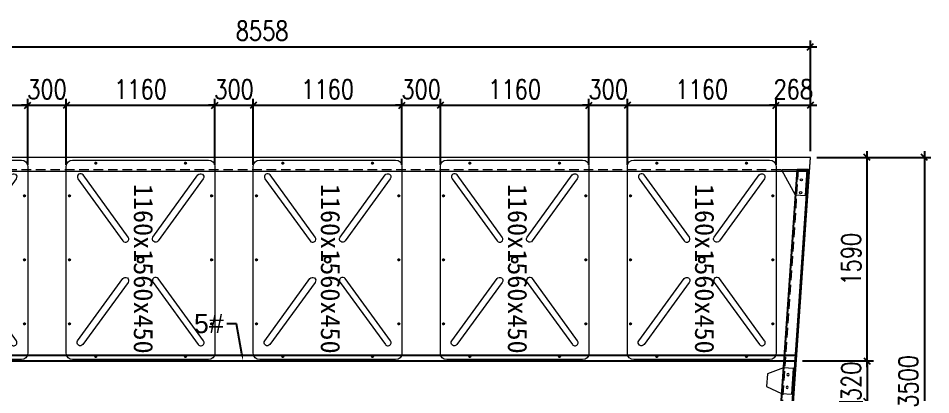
# Model space of a CAD drawing. Header units: millimetres. Extents: x 11827 to 862553, y 15071 to 134256.
# Drawn here: x 754406 to 761527, y 89752 to 92695 of the extents above; entities that cross this region are included whole.
import ezdxf
from ezdxf import colors
from ezdxf.entities.mleader import LeaderData, LeaderLine
from ezdxf.math import Vec2, Vec3

# ---------------------------------------------------------------- set-up
doc = ezdxf.new("R2010")
doc.units = ezdxf.units.MM
doc.linetypes.add('CENTER', pattern=[2, 1.25, -0.25, 0.25, -0.25])
doc.linetypes.add('HIDDEN', pattern=[0.375, 0.25, -0.125])
for name, color, linetype, lineweight in [('加强板', 140, 'Continuous', 18), ('文本', 3, 'Continuous', 13), ('浮箱', 160, 'Continuous', 20), ('结构', 52, 'Continuous', 18), ('虚线', 8, 'Continuous', 0), ('铝主梁', 3, 'Continuous', 9)]:
    doc.layers.add(name, color=color, linetype=linetype, lineweight=lineweight)
for name, color, linetype in [('卡槽', 242, 'Continuous'), ('标注', 9, 'Continuous'), ('连接端梁', 130, 'Continuous')]:
    doc.layers.add(name, color=color, linetype=linetype)
doc.styles.add('Arial', font='')
doc.styles.add('HZTXT', font='txtw.shx', dxfattribs={"width": 0.8, "bigfont": 'hztxtw.shx'})
doc.styles.get("Standard").update_dxf_attribs({"font": 'arial.ttf'})
doc.styles.get('Arial').set_extended_font_data('STXihei')
doc.dimstyles.new('DIM-50', dxfattribs={"dimscale": 50, "dimtxt": 3, "dimasz": 1, "dimexe": 1, "dimexo": 1, "dimgap": 1, "dimtad": 1, "dimdec": 1, "dimdsep": 46, "dimtxsty": 'HZTXT', "dimblk": 'OBLIQUE', "dimblk1": 'ARCHTICK', "dimblk2": 'OBLIQUE', "dimcen": 0, "dimdle": 1, "dimclrd": 9, "dimclre": 9, "dimclrt": 2, "dimadec": 1, "dimazin": 0, "dimtfac": 1, "dimtdec": 1, "dimtix": 1, "dimtmove": 2, "dimatfit": 3, "dimldrblk": 'OBLIQUE', "dimfxl": 15, "dimtolj": 1, "dimtzin": 0, "dimarcsym": 1})

# ---------------------------------------------------------------- blocks, each defined once
blk = doc.blocks.new('_Oblique')
at = {"color": 0, "linetype": 'ByBlock', "lineweight": -2}
blk.add_line((-0.5, -0.5), (0.5, 0.5), dxfattribs=at)
blk = doc.blocks.new('*D264')
at = {"layer": 'Defpoints', "color": 0, "transparency": 16777216}
for p in [(760588.1, 92471.6), (752030, 91607), (760588.1, 91607)]:
    blk.add_point(p, dxfattribs=at)
at = {"layer": '标注', "color": 9, "lineweight": -2, "transparency": 16777216}
for p, q in [((752030, 91657), (752030, 92521.6)), ((760588.1, 91657), (760588.1, 92521.6)), ((751980, 92471.6), (760638.1, 92471.6))]:
    blk.add_line(p, q, dxfattribs=at)
at = {"layer": '标注', "color": 9, "lineweight": -2, "transparency": 16777216, "xscale": 50, "yscale": 50, "zscale": 50, "rotation": 180}
blk.add_blockref('_Oblique', (752030, 92471.6), dxfattribs=at)
at = {"layer": '标注', "color": 9, "lineweight": -2, "transparency": 16777216, "xscale": 50, "yscale": 50, "zscale": 50}
blk.add_blockref('_Oblique', (760588.1, 92471.6), dxfattribs=at)
at = {"layer": '标注', "color": 2, "transparency": 16777216, "insert": (756309, 92596.6), "char_height": 150, "attachment_point": 5, "style": 'HZTXT'}
blk.add_mtext('\\A1;8558', dxfattribs=at)
blk = doc.blocks.new('_ArchTick')
at = {"color": 0, "linetype": 'ByBlock', "lineweight": 100, "const_width": 0.15}
blk.add_lwpolyline([(-0.5, -0.5), (0.5, 0.5)], dxfattribs=at)
blk = doc.blocks.new('*D269')
at = {"layer": 'Defpoints', "color": 0, "transparency": 16777216}
for p in [(754480, 92014.4), (753320, 91499), (754480, 91499)]:
    blk.add_point(p, dxfattribs=at)
at = {"layer": '标注', "color": 9, "lineweight": -2, "transparency": 16777216}
for p, q in [((753270, 92014.4), (754530, 92014.4)), ((753320, 91549), (753320, 92064.4)), ((754480, 91549), (754480, 92064.4))]:
    blk.add_line(p, q, dxfattribs=at)
at = {"layer": '标注', "color": 9, "lineweight": -2, "transparency": 16777216, "xscale": 50, "yscale": 50, "zscale": 50, "rotation": 180}
blk.add_blockref('_Oblique', (753320, 92014.4), dxfattribs=at)
at = {"layer": '标注', "color": 9, "lineweight": -2, "transparency": 16777216, "xscale": 50, "yscale": 50, "zscale": 50}
blk.add_blockref('_Oblique', (754480, 92014.4), dxfattribs=at)
at = {"layer": '标注', "color": 2, "transparency": 16777216, "insert": (753900, 92139.4), "char_height": 150, "attachment_point": 5, "style": 'HZTXT'}
blk.add_mtext('\\A1;1160', dxfattribs=at)
blk = doc.blocks.new('*D265')
at = {"layer": 'Defpoints', "color": 0, "transparency": 16777216}
for p in [(754780, 92014.4), (754480, 91499), (754780, 91499)]:
    blk.add_point(p, dxfattribs=at)
at = {"layer": '标注', "color": 9, "lineweight": -2, "transparency": 16777216}
for p, q in [((754480, 92014.4), (754430, 92014.4)), ((754480, 91549), (754480, 92064.4)), ((754480, 92014.4), (754780, 92014.4)), ((754780, 91549), (754780, 92064.4)), ((754780, 92014.4), (754830, 92014.4))]:
    blk.add_line(p, q, dxfattribs=at)
at = {"layer": '标注', "color": 9, "lineweight": -2, "transparency": 16777216, "xscale": 50, "yscale": 50, "zscale": 50}
blk.add_blockref('_Oblique', (754480, 92014.4), dxfattribs=at)
at = {"layer": '标注', "color": 9, "lineweight": -2, "transparency": 16777216, "xscale": 50, "yscale": 50, "zscale": 50, "rotation": 180}
blk.add_blockref('_Oblique', (754780, 92014.4), dxfattribs=at)
at = {"layer": '标注', "color": 2, "transparency": 16777216, "insert": (754630, 92139.4), "char_height": 150, "attachment_point": 5, "style": 'HZTXT'}
blk.add_mtext('\\A1;300', dxfattribs=at)
blk = doc.blocks.new('*D279')
at = {"layer": 'Defpoints', "color": 0, "transparency": 16777216}
for p in [(755940, 92014.4), (754780, 91499), (755940, 91499)]:
    blk.add_point(p, dxfattribs=at)
at = {"layer": '标注', "color": 9, "lineweight": -2, "transparency": 16777216}
for p, q in [((754730, 92014.4), (755990, 92014.4)), ((754780, 91549), (754780, 92064.4)), ((755940, 91549), (755940, 92064.4))]:
    blk.add_line(p, q, dxfattribs=at)
at = {"layer": '标注', "color": 9, "lineweight": -2, "transparency": 16777216, "xscale": 50, "yscale": 50, "zscale": 50, "rotation": 180}
blk.add_blockref('_Oblique', (754780, 92014.4), dxfattribs=at)
at = {"layer": '标注', "color": 9, "lineweight": -2, "transparency": 16777216, "xscale": 50, "yscale": 50, "zscale": 50}
blk.add_blockref('_Oblique', (755940, 92014.4), dxfattribs=at)
at = {"layer": '标注', "color": 2, "transparency": 16777216, "insert": (755360, 92139.4), "char_height": 150, "attachment_point": 5, "style": 'HZTXT'}
blk.add_mtext('\\A1;1160', dxfattribs=at)
blk = doc.blocks.new('*D280')
at = {"layer": 'Defpoints', "color": 0, "transparency": 16777216}
for p in [(758860, 92014.4), (757700, 91499), (758860, 91499)]:
    blk.add_point(p, dxfattribs=at)
at = {"layer": '标注', "color": 9, "lineweight": -2, "transparency": 16777216}
for p, q in [((757650, 92014.4), (758910, 92014.4)), ((757700, 91549), (757700, 92064.4)), ((758860, 91549), (758860, 92064.4))]:
    blk.add_line(p, q, dxfattribs=at)
at = {"layer": '标注', "color": 9, "lineweight": -2, "transparency": 16777216, "xscale": 50, "yscale": 50, "zscale": 50, "rotation": 180}
blk.add_blockref('_Oblique', (757700, 92014.4), dxfattribs=at)
at = {"layer": '标注', "color": 9, "lineweight": -2, "transparency": 16777216, "xscale": 50, "yscale": 50, "zscale": 50}
blk.add_blockref('_Oblique', (758860, 92014.4), dxfattribs=at)
at = {"layer": '标注', "color": 2, "transparency": 16777216, "insert": (758280, 92139.4), "char_height": 150, "attachment_point": 5, "style": 'HZTXT'}
blk.add_mtext('\\A1;1160', dxfattribs=at)
blk = doc.blocks.new('*D281')
at = {"layer": 'Defpoints', "color": 0, "transparency": 16777216}
for p in [(759160, 92014.4), (758860, 91499), (759160, 91499)]:
    blk.add_point(p, dxfattribs=at)
at = {"layer": '标注', "color": 9, "lineweight": -2, "transparency": 16777216}
for p, q in [((758860, 92014.4), (758810, 92014.4)), ((758860, 91549), (758860, 92064.4)), ((758860, 92014.4), (759160, 92014.4)), ((759160, 91549), (759160, 92064.4)), ((759160, 92014.4), (759210, 92014.4))]:
    blk.add_line(p, q, dxfattribs=at)
at = {"layer": '标注', "color": 9, "lineweight": -2, "transparency": 16777216, "xscale": 50, "yscale": 50, "zscale": 50}
blk.add_blockref('_Oblique', (758860, 92014.4), dxfattribs=at)
at = {"layer": '标注', "color": 9, "lineweight": -2, "transparency": 16777216, "xscale": 50, "yscale": 50, "zscale": 50, "rotation": 180}
blk.add_blockref('_Oblique', (759160, 92014.4), dxfattribs=at)
at = {"layer": '标注', "color": 2, "transparency": 16777216, "insert": (759010, 92139.4), "char_height": 150, "attachment_point": 5, "style": 'HZTXT'}
blk.add_mtext('\\A1;300', dxfattribs=at)
blk = doc.blocks.new('*D282')
at = {"layer": 'Defpoints', "color": 0, "transparency": 16777216}
for p in [(760320, 92014.4), (759160, 91499), (760320, 91499)]:
    blk.add_point(p, dxfattribs=at)
at = {"layer": '标注', "color": 9, "lineweight": -2, "transparency": 16777216}
for p, q in [((759110, 92014.4), (760370, 92014.4)), ((759160, 91549), (759160, 92064.4)), ((760320, 91549), (760320, 92064.4))]:
    blk.add_line(p, q, dxfattribs=at)
at = {"layer": '标注', "color": 9, "lineweight": -2, "transparency": 16777216, "xscale": 50, "yscale": 50, "zscale": 50, "rotation": 180}
blk.add_blockref('_Oblique', (759160, 92014.4), dxfattribs=at)
at = {"layer": '标注', "color": 9, "lineweight": -2, "transparency": 16777216, "xscale": 50, "yscale": 50, "zscale": 50}
blk.add_blockref('_Oblique', (760320, 92014.4), dxfattribs=at)
at = {"layer": '标注', "color": 2, "transparency": 16777216, "insert": (759740, 92139.4), "char_height": 150, "attachment_point": 5, "style": 'HZTXT'}
blk.add_mtext('\\A1;1160', dxfattribs=at)
blk = doc.blocks.new('*D283')
at = {"layer": 'Defpoints', "color": 0, "transparency": 16777216}
for p in [(760588.1, 92014.4), (760588.1, 91607), (760320, 91499)]:
    blk.add_point(p, dxfattribs=at)
at = {"layer": '标注', "color": 9, "lineweight": -2, "transparency": 16777216}
for p, q in [((760320, 92014.4), (760270, 92014.4)), ((760320, 91549), (760320, 92064.4)), ((760320, 92014.4), (760588.1, 92014.4)), ((760588.1, 91657), (760588.1, 92064.4)), ((760588.1, 92014.4), (760638.1, 92014.4))]:
    blk.add_line(p, q, dxfattribs=at)
at = {"layer": '标注', "color": 9, "lineweight": -2, "transparency": 16777216, "xscale": 50, "yscale": 50, "zscale": 50}
blk.add_blockref('_Oblique', (760320, 92014.4), dxfattribs=at)
at = {"layer": '标注', "color": 9, "lineweight": -2, "transparency": 16777216, "xscale": 50, "yscale": 50, "zscale": 50, "rotation": 180}
blk.add_blockref('_Oblique', (760588.1, 92014.4), dxfattribs=at)
at = {"layer": '标注', "color": 2, "transparency": 16777216, "insert": (760454, 92139.4), "char_height": 150, "attachment_point": 5, "style": 'HZTXT'}
blk.add_mtext('\\A1;268', dxfattribs=at)
blk = doc.blocks.new('*D285')
at = {"layer": 'Defpoints', "color": 0, "transparency": 16777216}
for p in [(756240, 92014.4), (755940, 91499), (756240, 91499)]:
    blk.add_point(p, dxfattribs=at)
at = {"layer": '标注', "color": 9, "lineweight": -2, "transparency": 16777216}
for p, q in [((755940, 92014.4), (755890, 92014.4)), ((755940, 91549), (755940, 92064.4)), ((755940, 92014.4), (756240, 92014.4)), ((756240, 91549), (756240, 92064.4)), ((756240, 92014.4), (756290, 92014.4))]:
    blk.add_line(p, q, dxfattribs=at)
at = {"layer": '标注', "color": 9, "lineweight": -2, "transparency": 16777216, "xscale": 50, "yscale": 50, "zscale": 50}
blk.add_blockref('_Oblique', (755940, 92014.4), dxfattribs=at)
at = {"layer": '标注', "color": 9, "lineweight": -2, "transparency": 16777216, "xscale": 50, "yscale": 50, "zscale": 50, "rotation": 180}
blk.add_blockref('_Oblique', (756240, 92014.4), dxfattribs=at)
at = {"layer": '标注', "color": 2, "transparency": 16777216, "insert": (756090, 92139.4), "char_height": 150, "attachment_point": 5, "style": 'HZTXT'}
blk.add_mtext('\\A1;300', dxfattribs=at)
blk = doc.blocks.new('*D284')
at = {"layer": 'Defpoints', "color": 0, "transparency": 16777216}
for p in [(757400, 92014.4), (756240, 91499), (757400, 91499)]:
    blk.add_point(p, dxfattribs=at)
at = {"layer": '标注', "color": 9, "lineweight": -2, "transparency": 16777216}
for p, q in [((756190, 92014.4), (757450, 92014.4)), ((756240, 91549), (756240, 92064.4)), ((757400, 91549), (757400, 92064.4))]:
    blk.add_line(p, q, dxfattribs=at)
at = {"layer": '标注', "color": 9, "lineweight": -2, "transparency": 16777216, "xscale": 50, "yscale": 50, "zscale": 50, "rotation": 180}
blk.add_blockref('_Oblique', (756240, 92014.4), dxfattribs=at)
at = {"layer": '标注', "color": 9, "lineweight": -2, "transparency": 16777216, "xscale": 50, "yscale": 50, "zscale": 50}
blk.add_blockref('_Oblique', (757400, 92014.4), dxfattribs=at)
at = {"layer": '标注', "color": 2, "transparency": 16777216, "insert": (756820, 92139.4), "char_height": 150, "attachment_point": 5, "style": 'HZTXT'}
blk.add_mtext('\\A1;1160', dxfattribs=at)
blk = doc.blocks.new('*D286')
at = {"layer": 'Defpoints', "color": 0, "transparency": 16777216}
for p in [(757700, 92014.4), (757400, 91499), (757700, 91499)]:
    blk.add_point(p, dxfattribs=at)
at = {"layer": '标注', "color": 9, "lineweight": -2, "transparency": 16777216}
for p, q in [((757400, 92014.4), (757350, 92014.4)), ((757400, 91549), (757400, 92064.4)), ((757400, 92014.4), (757700, 92014.4)), ((757700, 91549), (757700, 92064.4)), ((757700, 92014.4), (757750, 92014.4))]:
    blk.add_line(p, q, dxfattribs=at)
at = {"layer": '标注', "color": 9, "lineweight": -2, "transparency": 16777216, "xscale": 50, "yscale": 50, "zscale": 50}
blk.add_blockref('_Oblique', (757400, 92014.4), dxfattribs=at)
at = {"layer": '标注', "color": 9, "lineweight": -2, "transparency": 16777216, "xscale": 50, "yscale": 50, "zscale": 50, "rotation": 180}
blk.add_blockref('_Oblique', (757700, 92014.4), dxfattribs=at)
at = {"layer": '标注', "color": 2, "transparency": 16777216, "insert": (757550, 92139.4), "char_height": 150, "attachment_point": 5, "style": 'HZTXT'}
blk.add_mtext('\\A1;300', dxfattribs=at)
blk = doc.blocks.new('*D287')
at = {"layer": 'Defpoints', "color": 0, "transparency": 16777216}
for p in [(760588.1, 91607, 0), (760346.9, 88107, 0), (761477.3, 88107)]:
    blk.add_point(p, dxfattribs=at)
at = {"layer": '标注', "color": 9, "lineweight": -2, "transparency": 16777216}
for p, q in [((761477.3, 91657), (761477.3, 88057)), ((760638.1, 91607), (761527.3, 91607)), ((760396.9, 88107), (761527.3, 88107))]:
    blk.add_line(p, q, dxfattribs=at)
at = {"layer": '标注', "color": 9, "lineweight": -2, "transparency": 16777216, "xscale": 50, "yscale": 50, "zscale": 50}
for p, rotation in [((761477.3, 91607), 90), ((761477.3, 88107), 270)]:
    blk.add_blockref('_Oblique', p, dxfattribs=dict(at, rotation=rotation))
at = {"layer": '标注', "color": 2, "transparency": 16777216, "insert": (761352.3, 89857), "char_height": 150, "attachment_point": 5, "rotation": 90, "style": 'HZTXT'}
blk.add_mtext('\\A1;3500', dxfattribs=at)
blk = doc.blocks.new('*D288')
at = {"layer": 'Defpoints', "color": 0, "transparency": 16777216}
for p in [(760476.1, 90017), (760452.8, 89697.1, 0), (761030.3, 89697.1)]:
    blk.add_point(p, dxfattribs=at)
at = {"layer": '标注', "color": 9, "lineweight": -2, "transparency": 16777216}
for p, q in [((761030.3, 90017), (761030.3, 90067)), ((760526.1, 90017), (761080.3, 90017)), ((761030.3, 90017), (761030.3, 89697.1)), ((760502.8, 89697.1), (761080.3, 89697.1)), ((761030.3, 89697.1), (761030.3, 89647.1))]:
    blk.add_line(p, q, dxfattribs=at)
at = {"layer": '标注', "color": 9, "lineweight": -2, "transparency": 16777216, "xscale": 50, "yscale": 50, "zscale": 50}
for p, rotation in [((761030.3, 90017), 270), ((761030.3, 89697.1), 90)]:
    blk.add_blockref('_Oblique', p, dxfattribs=dict(at, rotation=rotation))
at = {"layer": '标注', "color": 2, "transparency": 16777216, "insert": (760905.3, 89857), "char_height": 150, "attachment_point": 5, "rotation": 90, "style": 'HZTXT'}
blk.add_mtext('\\A1;320', dxfattribs=at)
blk = doc.blocks.new('*D290')
at = {"layer": 'Defpoints', "color": 0, "transparency": 16777216}
for p in [(760588.1, 91607), (761030.3, 91607), (760476.1, 90017, 0)]:
    blk.add_point(p, dxfattribs=at)
at = {"layer": '标注', "color": 9, "lineweight": -2, "transparency": 16777216}
for p, q in [((761030.3, 89967), (761030.3, 91657)), ((760638.1, 91607), (761080.3, 91607)), ((760526.1, 90017), (761080.3, 90017))]:
    blk.add_line(p, q, dxfattribs=at)
at = {"layer": '标注', "color": 9, "lineweight": -2, "transparency": 16777216, "xscale": 50, "yscale": 50, "zscale": 50}
for p, rotation in [((761030.3, 91607), 90), ((761030.3, 90017), 270)]:
    blk.add_blockref('_Oblique', p, dxfattribs=dict(at, rotation=rotation))
at = {"layer": '标注', "color": 2, "transparency": 16777216, "insert": (760905.3, 90812), "char_height": 150, "attachment_point": 5, "rotation": 90, "style": 'HZTXT'}
blk.add_mtext('\\A1;1590', dxfattribs=at)
blk = doc.blocks.new('A$C0D8A069B')
at = {"layer": '加强板'}
blk.add_lwpolyline([(80, -100), (0, -100), (0, 100), (80, 100), (200, 44.9), (200, -55.1), (80, -100)], dxfattribs=at)
for centre in [(40, 50), (40, -50)]:
    blk.add_circle(centre, 9, dxfattribs=at)
blk = doc.blocks.new('*U450')
at = {"layer": '浮箱', "color": 5, "linetype": 'Continuous'}
for p, q in [((-729.9, 579.9), (730.1, 579.9)), ((-779.9, -530.1), (-779.9, 529.9)), ((780.1, 529.9), (780.1, -530.1)), ((730.1, -580.1), (-729.9, -580.1))]:
    blk.add_line(p, q, dxfattribs=at)
at = {"layer": '浮箱', "linetype": 'Continuous'}
for p, q in [((601, 580), (601, 579.9)), ((605.8, 579.9), (605.8, 580)), ((605.9, 579.9), (605.9, 580)), ((606.1, 579.9), (606.1, 580)), ((606.7, 580), (606.7, 579.9)), ((606.7, 580), (606.7, 579.9)), ((607.1, 580), (607.1, 579.9)), ((612.5, 579.9), (612.5, 580.1)), ((-779.9, 412.4), (-780.1, 412.4)), ((-780, 407), (-779.9, 407)), ((-780, 406.6), (-779.9, 406.6)), ((-780, 406.6), (-779.9, 406.6)), ((-779.9, 405.9), (-780, 405.9)), ((-779.9, 405.7), (-780, 405.7)), ((-779.9, 405.7), (-780, 405.7)), ((-780, 400.9), (-779.9, 400.9))]:
    blk.add_line(p, q, dxfattribs=at)
at = {"layer": '浮箱', "color": 1, "linetype": 'CENTER', "ltscale": 9.652}
for p, q in [((-489.5, 554.9), (-510.4, 554.9)), ((-499.9, 565.4), (-499.9, 544.5)), ((10.5, 554.9), (-10.4, 554.9)), ((0.1, 565.4), (0.1, 544.5)), ((510.5, 554.9), (489.6, 554.9)), ((500.1, 565.4), (500.1, 544.5)), ((-754.9, 360.4), (-754.9, 339.5)), ((755.1, 360.4), (755.1, 339.5)), ((-744.5, 349.9), (-765.4, 349.9)), ((765.5, 349.9), (744.6, 349.9)), ((-744.5, -350.1), (-765.4, -350.1)), ((-754.9, -339.6), (-754.9, -360.5)), ((765.5, -350.1), (744.6, -350.1)), ((755.1, -339.6), (755.1, -360.5)), ((-489.5, -555.1), (-510.4, -555.1)), ((-499.9, -544.6), (-499.9, -565.5)), ((10.5, -555.1), (-10.4, -555.1)), ((0.1, -544.6), (0.1, -565.5)), ((510.5, -555.1), (489.6, -555.1)), ((500.1, -544.6), (500.1, -565.5))]:
    blk.add_line(p, q, dxfattribs=at)
at = {"layer": '浮箱', "color": 5, "linetype": 'Continuous'}
for points in [[(-663, 448.2, -1), (-633.7, 488.7), (-147.4, 137.3, -0.999989), (-176.7, 96.8), (-663, 448.2)], [(661.6, 450.5, 1), (632.2, 490.9), (147.1, 137.8, 0.999989), (176.5, 97.4), (661.6, 450.5)], [(-663, -448.3, 1), (-633.7, -488.8), (-147.4, -137.5, 0.999989), (-176.7, -96.9), (-663, -448.3)], [(661.6, -450.6, -1), (632.2, -491), (147.1, -138, -0.999989), (176.5, -97.5), (661.6, -450.6)]]:
    blk.add_lwpolyline(points, format="xyb", dxfattribs=at)
blk.add_lwpolyline([(14.8, 20.2), (14.8, 20.2)], dxfattribs=at)
at = {"layer": '浮箱', "color": 9, "linetype": 'Continuous'}
for centre in [(-499.9, 554.9), (0.1, 554.9), (500.1, 554.9), (-754.9, 349.9), (755.1, 349.9), (-754.9, -350.1), (755.1, -350.1), (-499.9, -555.1), (0.1, -555.1), (500.1, -555.1)]:
    blk.add_circle(centre, 7.5, dxfattribs=at)
at = {"layer": '浮箱', "color": 5, "linetype": 'Continuous'}
for radius in [25, 20]:
    blk.add_circle((0.1, -0.1), radius, dxfattribs=at)
at = {"layer": '浮箱', "color": 5, "linetype": 'Continuous', "extrusion": (0, 0, -1)}
for centre, start, end in [((729.9, 529.9), 0, 90), ((-730.1, 529.9), 90, 180), ((729.9, -530.1), 270, 0), ((-730.1, -530.1), 180, 270)]:
    blk.add_arc(centre, 50, start, end, dxfattribs=at)
blk = doc.blocks.new('*U453')
at = {"color": 0, "linetype": 'ByBlock', "lineweight": -2, "transparency": 16777216}
blk.add_blockref('*U450', (0, 0), dxfattribs=at)
blk = doc.blocks.new('*U445')
at = {"layer": '浮箱', "color": 5, "linetype": 'Continuous'}
for p, q in [((-729.9, 579.9), (730.1, 579.9)), ((-779.9, -530.1), (-779.9, 529.9)), ((780.1, 529.9), (780.1, -530.1)), ((730.1, -580.1), (-729.9, -580.1))]:
    blk.add_line(p, q, dxfattribs=at)
at = {"layer": '浮箱', "linetype": 'Continuous'}
for p, q in [((601, 580), (601, 579.9)), ((605.8, 579.9), (605.8, 580)), ((605.9, 579.9), (605.9, 580)), ((606.1, 579.9), (606.1, 580)), ((606.7, 580), (606.7, 579.9)), ((606.7, 580), (606.7, 579.9)), ((607.1, 580), (607.1, 579.9)), ((612.5, 579.9), (612.5, 580.1)), ((-779.9, 412.4), (-780.1, 412.4)), ((-780, 407), (-779.9, 407)), ((-780, 406.6), (-779.9, 406.6)), ((-780, 406.6), (-779.9, 406.6)), ((-779.9, 405.9), (-780, 405.9)), ((-779.9, 405.7), (-780, 405.7)), ((-779.9, 405.7), (-780, 405.7)), ((-780, 400.9), (-779.9, 400.9))]:
    blk.add_line(p, q, dxfattribs=at)
at = {"layer": '浮箱', "color": 1, "linetype": 'CENTER', "ltscale": 9.652}
for p, q in [((-489.5, 554.9), (-510.4, 554.9)), ((-499.9, 565.4), (-499.9, 544.5)), ((10.5, 554.9), (-10.4, 554.9)), ((0.1, 565.4), (0.1, 544.5)), ((510.5, 554.9), (489.6, 554.9)), ((500.1, 565.4), (500.1, 544.5)), ((-754.9, 360.4), (-754.9, 339.5)), ((755.1, 360.4), (755.1, 339.5)), ((-744.5, 349.9), (-765.4, 349.9)), ((765.5, 349.9), (744.6, 349.9)), ((-744.5, -350.1), (-765.4, -350.1)), ((-754.9, -339.6), (-754.9, -360.5)), ((765.5, -350.1), (744.6, -350.1)), ((755.1, -339.6), (755.1, -360.5)), ((-489.5, -555.1), (-510.4, -555.1)), ((-499.9, -544.6), (-499.9, -565.5)), ((10.5, -555.1), (-10.4, -555.1)), ((0.1, -544.6), (0.1, -565.5)), ((510.5, -555.1), (489.6, -555.1)), ((500.1, -544.6), (500.1, -565.5))]:
    blk.add_line(p, q, dxfattribs=at)
at = {"layer": '浮箱', "color": 5, "linetype": 'Continuous'}
for points in [[(-663, 448.2, -1), (-633.7, 488.7), (-147.4, 137.3, -0.999989), (-176.7, 96.8), (-663, 448.2)], [(661.6, 450.5, 1), (632.2, 490.9), (147.1, 137.8, 0.999989), (176.5, 97.4), (661.6, 450.5)], [(-663, -448.3, 1), (-633.7, -488.8), (-147.4, -137.5, 0.999989), (-176.7, -96.9), (-663, -448.3)], [(661.6, -450.6, -1), (632.2, -491), (147.1, -138, -0.999989), (176.5, -97.5), (661.6, -450.6)]]:
    blk.add_lwpolyline(points, format="xyb", dxfattribs=at)
blk.add_lwpolyline([(14.8, 20.2), (14.8, 20.2)], dxfattribs=at)
at = {"layer": '浮箱', "color": 9, "linetype": 'Continuous'}
for centre in [(-499.9, 554.9), (0.1, 554.9), (500.1, 554.9), (-754.9, 349.9), (755.1, 349.9), (-754.9, -350.1), (755.1, -350.1), (-499.9, -555.1), (0.1, -555.1), (500.1, -555.1)]:
    blk.add_circle(centre, 7.5, dxfattribs=at)
at = {"layer": '浮箱', "color": 5, "linetype": 'Continuous'}
for radius in [25, 20]:
    blk.add_circle((0.1, -0.1), radius, dxfattribs=at)
at = {"layer": '浮箱', "color": 5, "linetype": 'Continuous', "extrusion": (0, 0, -1)}
for centre, start, end in [((729.9, 529.9), 0, 90), ((-730.1, 529.9), 90, 180), ((729.9, -530.1), 270, 0), ((-730.1, -530.1), 180, 270)]:
    blk.add_arc(centre, 50, start, end, dxfattribs=at)
blk = doc.blocks.new('*U444')
at = {"color": 0, "linetype": 'ByBlock', "lineweight": -2, "transparency": 16777216}
blk.add_blockref('*U445', (0, 0), dxfattribs=at)
blk = doc.blocks.new('*U457')
at = {"layer": '浮箱', "color": 5, "linetype": 'Continuous'}
for p, q in [((-729.9, 579.9), (730.1, 579.9)), ((-779.9, -530.1), (-779.9, 529.9)), ((780.1, 529.9), (780.1, -530.1)), ((730.1, -580.1), (-729.9, -580.1))]:
    blk.add_line(p, q, dxfattribs=at)
at = {"layer": '浮箱', "linetype": 'Continuous'}
for p, q in [((601, 580), (601, 579.9)), ((605.8, 579.9), (605.8, 580)), ((605.9, 579.9), (605.9, 580)), ((606.1, 579.9), (606.1, 580)), ((606.7, 580), (606.7, 579.9)), ((606.7, 580), (606.7, 579.9)), ((607.1, 580), (607.1, 579.9)), ((612.5, 579.9), (612.5, 580.1)), ((-779.9, 412.4), (-780.1, 412.4)), ((-780, 407), (-779.9, 407)), ((-780, 406.6), (-779.9, 406.6)), ((-780, 406.6), (-779.9, 406.6)), ((-779.9, 405.9), (-780, 405.9)), ((-779.9, 405.7), (-780, 405.7)), ((-779.9, 405.7), (-780, 405.7)), ((-780, 400.9), (-779.9, 400.9))]:
    blk.add_line(p, q, dxfattribs=at)
at = {"layer": '浮箱', "color": 1, "linetype": 'CENTER', "ltscale": 9.652}
for p, q in [((-489.5, 554.9), (-510.4, 554.9)), ((-499.9, 565.4), (-499.9, 544.5)), ((10.5, 554.9), (-10.4, 554.9)), ((0.1, 565.4), (0.1, 544.5)), ((510.5, 554.9), (489.6, 554.9)), ((500.1, 565.4), (500.1, 544.5)), ((-754.9, 360.4), (-754.9, 339.5)), ((755.1, 360.4), (755.1, 339.5)), ((-744.5, 349.9), (-765.4, 349.9)), ((765.5, 349.9), (744.6, 349.9)), ((-744.5, -350.1), (-765.4, -350.1)), ((-754.9, -339.6), (-754.9, -360.5)), ((765.5, -350.1), (744.6, -350.1)), ((755.1, -339.6), (755.1, -360.5)), ((-489.5, -555.1), (-510.4, -555.1)), ((-499.9, -544.6), (-499.9, -565.5)), ((10.5, -555.1), (-10.4, -555.1)), ((0.1, -544.6), (0.1, -565.5)), ((510.5, -555.1), (489.6, -555.1)), ((500.1, -544.6), (500.1, -565.5))]:
    blk.add_line(p, q, dxfattribs=at)
at = {"layer": '浮箱', "color": 5, "linetype": 'Continuous'}
for points in [[(-663, 448.2, -1), (-633.7, 488.7), (-147.4, 137.3, -0.999989), (-176.7, 96.8), (-663, 448.2)], [(661.6, 450.5, 1), (632.2, 490.9), (147.1, 137.8, 0.999989), (176.5, 97.4), (661.6, 450.5)], [(-663, -448.3, 1), (-633.7, -488.8), (-147.4, -137.5, 0.999989), (-176.7, -96.9), (-663, -448.3)], [(661.6, -450.6, -1), (632.2, -491), (147.1, -138, -0.999989), (176.5, -97.5), (661.6, -450.6)]]:
    blk.add_lwpolyline(points, format="xyb", dxfattribs=at)
blk.add_lwpolyline([(14.8, 20.2), (14.8, 20.2)], dxfattribs=at)
at = {"layer": '浮箱', "color": 9, "linetype": 'Continuous'}
for centre in [(-499.9, 554.9), (0.1, 554.9), (500.1, 554.9), (-754.9, 349.9), (755.1, 349.9), (-754.9, -350.1), (755.1, -350.1), (-499.9, -555.1), (0.1, -555.1), (500.1, -555.1)]:
    blk.add_circle(centre, 7.5, dxfattribs=at)
at = {"layer": '浮箱', "color": 5, "linetype": 'Continuous'}
for radius in [25, 20]:
    blk.add_circle((0.1, -0.1), radius, dxfattribs=at)
at = {"layer": '浮箱', "color": 5, "linetype": 'Continuous', "extrusion": (0, 0, -1)}
for centre, start, end in [((729.9, 529.9), 0, 90), ((-730.1, 529.9), 90, 180), ((729.9, -530.1), 270, 0), ((-730.1, -530.1), 180, 270)]:
    blk.add_arc(centre, 50, start, end, dxfattribs=at)
blk = doc.blocks.new('*U456')
at = {"color": 0, "linetype": 'ByBlock', "lineweight": -2, "transparency": 16777216}
blk.add_blockref('*U457', (0, 0), dxfattribs=at)
blk = doc.blocks.new('*U459')
at = {"layer": '浮箱', "color": 5, "linetype": 'Continuous'}
for p, q in [((-729.9, 579.9), (730.1, 579.9)), ((-779.9, -530.1), (-779.9, 529.9)), ((780.1, 529.9), (780.1, -530.1)), ((730.1, -580.1), (-729.9, -580.1))]:
    blk.add_line(p, q, dxfattribs=at)
at = {"layer": '浮箱', "linetype": 'Continuous'}
for p, q in [((601, 580), (601, 579.9)), ((605.8, 579.9), (605.8, 580)), ((605.9, 579.9), (605.9, 580)), ((606.1, 579.9), (606.1, 580)), ((606.7, 580), (606.7, 579.9)), ((606.7, 580), (606.7, 579.9)), ((607.1, 580), (607.1, 579.9)), ((612.5, 579.9), (612.5, 580.1)), ((-779.9, 412.4), (-780.1, 412.4)), ((-780, 407), (-779.9, 407)), ((-780, 406.6), (-779.9, 406.6)), ((-780, 406.6), (-779.9, 406.6)), ((-779.9, 405.9), (-780, 405.9)), ((-779.9, 405.7), (-780, 405.7)), ((-779.9, 405.7), (-780, 405.7)), ((-780, 400.9), (-779.9, 400.9))]:
    blk.add_line(p, q, dxfattribs=at)
at = {"layer": '浮箱', "color": 1, "linetype": 'CENTER', "ltscale": 9.652}
for p, q in [((-489.5, 554.9), (-510.4, 554.9)), ((-499.9, 565.4), (-499.9, 544.5)), ((10.5, 554.9), (-10.4, 554.9)), ((0.1, 565.4), (0.1, 544.5)), ((510.5, 554.9), (489.6, 554.9)), ((500.1, 565.4), (500.1, 544.5)), ((-754.9, 360.4), (-754.9, 339.5)), ((755.1, 360.4), (755.1, 339.5)), ((-744.5, 349.9), (-765.4, 349.9)), ((765.5, 349.9), (744.6, 349.9)), ((-744.5, -350.1), (-765.4, -350.1)), ((-754.9, -339.6), (-754.9, -360.5)), ((765.5, -350.1), (744.6, -350.1)), ((755.1, -339.6), (755.1, -360.5)), ((-489.5, -555.1), (-510.4, -555.1)), ((-499.9, -544.6), (-499.9, -565.5)), ((10.5, -555.1), (-10.4, -555.1)), ((0.1, -544.6), (0.1, -565.5)), ((510.5, -555.1), (489.6, -555.1)), ((500.1, -544.6), (500.1, -565.5))]:
    blk.add_line(p, q, dxfattribs=at)
at = {"layer": '浮箱', "color": 5, "linetype": 'Continuous'}
for points in [[(-663, 448.2, -1), (-633.7, 488.7), (-147.4, 137.3, -0.999989), (-176.7, 96.8), (-663, 448.2)], [(661.6, 450.5, 1), (632.2, 490.9), (147.1, 137.8, 0.999989), (176.5, 97.4), (661.6, 450.5)], [(-663, -448.3, 1), (-633.7, -488.8), (-147.4, -137.5, 0.999989), (-176.7, -96.9), (-663, -448.3)], [(661.6, -450.6, -1), (632.2, -491), (147.1, -138, -0.999989), (176.5, -97.5), (661.6, -450.6)]]:
    blk.add_lwpolyline(points, format="xyb", dxfattribs=at)
blk.add_lwpolyline([(14.8, 20.2), (14.8, 20.2)], dxfattribs=at)
at = {"layer": '浮箱', "color": 9, "linetype": 'Continuous'}
for centre in [(-499.9, 554.9), (0.1, 554.9), (500.1, 554.9), (-754.9, 349.9), (755.1, 349.9), (-754.9, -350.1), (755.1, -350.1), (-499.9, -555.1), (0.1, -555.1), (500.1, -555.1)]:
    blk.add_circle(centre, 7.5, dxfattribs=at)
at = {"layer": '浮箱', "color": 5, "linetype": 'Continuous'}
for radius in [25, 20]:
    blk.add_circle((0.1, -0.1), radius, dxfattribs=at)
at = {"layer": '浮箱', "color": 5, "linetype": 'Continuous', "extrusion": (0, 0, -1)}
for centre, start, end in [((729.9, 529.9), 0, 90), ((-730.1, 529.9), 90, 180), ((729.9, -530.1), 270, 0), ((-730.1, -530.1), 180, 270)]:
    blk.add_arc(centre, 50, start, end, dxfattribs=at)
blk = doc.blocks.new('*U458')
at = {"color": 0, "linetype": 'ByBlock', "lineweight": -2, "transparency": 16777216}
blk.add_blockref('*U459', (0, 0), dxfattribs=at)
blk = doc.blocks.new('*U449')
at = {"layer": '浮箱', "color": 5, "linetype": 'Continuous'}
for p, q in [((-729.9, 579.9), (730.1, 579.9)), ((-779.9, -530.1), (-779.9, 529.9)), ((780.1, 529.9), (780.1, -530.1)), ((730.1, -580.1), (-729.9, -580.1))]:
    blk.add_line(p, q, dxfattribs=at)
at = {"layer": '浮箱', "linetype": 'Continuous'}
for p, q in [((601, 580), (601, 579.9)), ((605.8, 579.9), (605.8, 580)), ((605.9, 579.9), (605.9, 580)), ((606.1, 579.9), (606.1, 580)), ((606.7, 580), (606.7, 579.9)), ((606.7, 580), (606.7, 579.9)), ((607.1, 580), (607.1, 579.9)), ((612.5, 579.9), (612.5, 580.1)), ((-779.9, 412.4), (-780.1, 412.4)), ((-780, 407), (-779.9, 407)), ((-780, 406.6), (-779.9, 406.6)), ((-780, 406.6), (-779.9, 406.6)), ((-779.9, 405.9), (-780, 405.9)), ((-779.9, 405.7), (-780, 405.7)), ((-779.9, 405.7), (-780, 405.7)), ((-780, 400.9), (-779.9, 400.9))]:
    blk.add_line(p, q, dxfattribs=at)
at = {"layer": '浮箱', "color": 1, "linetype": 'CENTER', "ltscale": 9.652}
for p, q in [((-489.5, 554.9), (-510.4, 554.9)), ((-499.9, 565.4), (-499.9, 544.5)), ((10.5, 554.9), (-10.4, 554.9)), ((0.1, 565.4), (0.1, 544.5)), ((510.5, 554.9), (489.6, 554.9)), ((500.1, 565.4), (500.1, 544.5)), ((-754.9, 360.4), (-754.9, 339.5)), ((755.1, 360.4), (755.1, 339.5)), ((-744.5, 349.9), (-765.4, 349.9)), ((765.5, 349.9), (744.6, 349.9)), ((-744.5, -350.1), (-765.4, -350.1)), ((-754.9, -339.6), (-754.9, -360.5)), ((765.5, -350.1), (744.6, -350.1)), ((755.1, -339.6), (755.1, -360.5)), ((-489.5, -555.1), (-510.4, -555.1)), ((-499.9, -544.6), (-499.9, -565.5)), ((10.5, -555.1), (-10.4, -555.1)), ((0.1, -544.6), (0.1, -565.5)), ((510.5, -555.1), (489.6, -555.1)), ((500.1, -544.6), (500.1, -565.5))]:
    blk.add_line(p, q, dxfattribs=at)
at = {"layer": '浮箱', "color": 5, "linetype": 'Continuous'}
for points in [[(-663, 448.2, -1), (-633.7, 488.7), (-147.4, 137.3, -0.999989), (-176.7, 96.8), (-663, 448.2)], [(661.6, 450.5, 1), (632.2, 490.9), (147.1, 137.8, 0.999989), (176.5, 97.4), (661.6, 450.5)], [(-663, -448.3, 1), (-633.7, -488.8), (-147.4, -137.5, 0.999989), (-176.7, -96.9), (-663, -448.3)], [(661.6, -450.6, -1), (632.2, -491), (147.1, -138, -0.999989), (176.5, -97.5), (661.6, -450.6)]]:
    blk.add_lwpolyline(points, format="xyb", dxfattribs=at)
blk.add_lwpolyline([(14.8, 20.2), (14.8, 20.2)], dxfattribs=at)
at = {"layer": '浮箱', "color": 9, "linetype": 'Continuous'}
for centre in [(-499.9, 554.9), (0.1, 554.9), (500.1, 554.9), (-754.9, 349.9), (755.1, 349.9), (-754.9, -350.1), (755.1, -350.1), (-499.9, -555.1), (0.1, -555.1), (500.1, -555.1)]:
    blk.add_circle(centre, 7.5, dxfattribs=at)
at = {"layer": '浮箱', "color": 5, "linetype": 'Continuous'}
for radius in [25, 20]:
    blk.add_circle((0.1, -0.1), radius, dxfattribs=at)
at = {"layer": '浮箱', "color": 5, "linetype": 'Continuous', "extrusion": (0, 0, -1)}
for centre, start, end in [((729.9, 529.9), 0, 90), ((-730.1, 529.9), 90, 180), ((729.9, -530.1), 270, 0), ((-730.1, -530.1), 180, 270)]:
    blk.add_arc(centre, 50, start, end, dxfattribs=at)
blk = doc.blocks.new('*U448')
at = {"color": 0, "linetype": 'ByBlock', "lineweight": -2, "transparency": 16777216}
blk.add_blockref('*U449', (0, 0), dxfattribs=at)
blk = doc.blocks.new('jfjjryr')
at = {"layer": '加强板', "color": 5, "elevation": 0}
blk.add_lwpolyline([(727272.8, 91509), (727072.9, 91509), (727179.3, 91315), (727259.1, 91309.5)], close=True, dxfattribs=at)
at = {"layer": '加强板', "color": 5}
for centre in [(727227.4, 91432, 0), (727220.6, 91332.2, 0)]:
    blk.add_circle(centre, 9, dxfattribs=at)
at = {"layer": '卡槽', "color": 22, "ltscale": 5000, "elevation": 0}
blk.add_lwpolyline([(719875.3, 90059), (719875.3, 90017), (727185.3, 90017), (727185.3, 90059)], close=True, dxfattribs=at)
at = {"layer": '结构', "color": 251, "elevation": 0}
blk.add_lwpolyline([(721218.1, 88107), (727056.1, 88107), (727297.2, 91607), (718739.2, 91607)], close=True, dxfattribs=at)
at = {"layer": '虚线', "color": 1, "linetype": 'HIDDEN', "ltscale": 300}
for p, q in [((727290.5, 91509, 0), (718808.6, 91509, 0)), ((727202.8, 91509, 0), (726975.1, 88205, 0))]:
    blk.add_line(p, q, dxfattribs=at)
at = {"layer": '连接端梁', "elevation": 0}
blk.add_lwpolyline([(727055.3, 88205), (727283, 91509), (727192.8, 91509), (726965.1, 88205)], close=True, dxfattribs=at)
at = {"layer": '铝主梁', "color": 3, "elevation": 0}
blk.add_lwpolyline([(718815.7, 91499), (727289.8, 91499), (727297.2, 91607), (718739.2, 91607)], dxfattribs=at)
blk.add_lwpolyline([(718815.7, 91499), (727289.8, 91499), (727297.2, 91607), (718739.2, 91607)], dxfattribs=at)
at = {"rotation": 270}
for name, p in [('*U453', (720609.3, 90807.1, 0)), ('*U444', (722069.3, 90807.1, 0)), ('*U448', (723529.3, 90807.1, 0)), ('*U456', (724989.3, 90807.1, 0)), ('*U458', (726449.3, 90807.1, 0))]:
    blk.add_blockref(name, p, dxfattribs=at)
at = {"xscale": -1, "rotation": 356.0587159667313}
blk.add_blockref('A$C0D8A069B', (727159.1, 89857, 0), dxfattribs=at)
at = {"layer": '文本', "color": 3, "char_height": 150, "width": 649.718, "attachment_point": 3, "rotation": 270, "style": 'Arial'}
for insert in [(722166.9, 90073.8), (723626.9, 90073.8), (725086.9, 90073.8), (726546.9, 90073.8)]:
    blk.add_mtext('\\pxi0.27373;1160x1560x450          ', dxfattribs=dict(at, insert=insert))

msp = doc.modelspace()

# ---------------------------------------------------------------- block references
msp.add_blockref('jfjjryr', (33290.82, 0))

# ---------------------------------------------------------------- dimensions: what is measured, and where the dimension line sits
at = {"layer": '标注'}
for base, p1, p2, angle, picture, middle in [((760588.06, 92471.63, 0), (752030.02, 91607.04, 0), (760588.06, 91607.04, 0), 180, '*D264', (756309.04, 92596.63, 0)), ((761477.27, 88107.04), (760588.06, 91607.04, 0), (760346.92, 88107.04, 0), 90, '*D287', (761352.27, 89857.04)), ((761030.31, 91607.04, 0), (760476.14, 90017.02), (760588.06, 91607.04, 0), 90, '*D290', (760905.31, 90812.03, 0)), ((761030.31, 89697.06), (760476.14, 90017.02), (760452.75, 89697.06, 0), 90, '*D288', (760905.31, 89857.04))]:
    dim = msp.add_linear_dim(base=base, p1=p1, p2=p2, angle=angle, dimstyle='DIM-50', dxfattribs=at)
    dim.commit()
    dim.dimension.update_dxf_attribs({"geometry": picture, "text_midpoint": middle})
for base, p1, p2, picture, middle in [((754480.03, 92014.42, 0), (753320.03, 91499.04, 0), (754480.03, 91499.04, 0), '*D269', (753900.03, 92139.42, 0)), ((754780.03, 92014.42, 0), (754480.03, 91499.04, 0), (754780.03, 91499.04, 0), '*D265', (754630.03, 92139.42, 0)), ((755940.03, 92014.42, 0), (754780.03, 91499.04, 0), (755940.03, 91499.04, 0), '*D279', (755360.03, 92139.42, 0)), ((756240.03, 92014.42, 0), (755940.03, 91499.04, 0), (756240.03, 91499.04, 0), '*D285', (756090.03, 92139.42, 0)), ((757400.03, 92014.42, 0), (756240.03, 91499.04, 0), (757400.03, 91499.04, 0), '*D284', (756820.03, 92139.42, 0)), ((757700.03, 92014.42, 0), (757400.03, 91499.04, 0), (757700.03, 91499.04, 0), '*D286', (757550.03, 92139.42, 0)), ((758860.03, 92014.42, 0), (757700.03, 91499.04, 0), (758860.03, 91499.04, 0), '*D280', (758280.03, 92139.42, 0)), ((759160.03, 92014.42, 0), (758860.03, 91499.04, 0), (759160.03, 91499.04, 0), '*D281', (759010.03, 92139.42, 0)), ((760320.03, 92014.42, 0), (759160.03, 91499.04, 0), (760320.03, 91499.04, 0), '*D282', (759740.03, 92139.42, 0)), ((760588.06, 92014.42, 0), (760320.03, 91499.04, 0), (760588.06, 91607.04, 0), '*D283', (760454.04, 92139.42, 0))]:
    dim = msp.add_linear_dim(base=base, p1=p1, p2=p2, dimstyle='DIM-50', dxfattribs=at)
    dim.commit()
    dim.dimension.update_dxf_attribs({"geometry": picture, "text_midpoint": middle})

# ---------------------------------------------------------------- leaders
at = {"layer": '标注', "color": 6, "linetype": 'ByBlock'}
ml = msp.add_multileader_mtext('Standard', dxfattribs=at)
ml.set_content('5#', color=6)
ml.set_leader_properties()
ml.build(insert=Vec2(0, 0))
ml.multileader.update_dxf_attribs({"dogleg_length": 75, "arrow_head_size": 50})
ctx = ml.context
ctx.base_point, ctx.char_height, ctx.arrow_head_size, ctx.landing_gap_size, ctx.plane_origin = Vec3(755740.62, 90307.61, 0), 150, 50, 35.88, Vec3(756636.11, 88463.96, 0)
notes = []
notes.append((ctx, [(0, (1, 1, 0), (756109.1, 90307.61, 0), (-1, 0), 75, [(0, [(756158.79, 90023.04, 0)], 0, [])])]))
ctx.mtext.insert, ctx.mtext.flow_direction = Vec3(755776.5, 90383.88, 0), 5
for ctx, leaders in notes:
    for number, flags, end, landing, length, lines in leaders:
        leader = LeaderData()
        leader.index, (leader.has_last_leader_line, leader.has_dogleg_vector, leader.attachment_direction) = number, flags
        leader.last_leader_point, leader.dogleg_vector, leader.dogleg_length = Vec3(end), Vec3(landing), length
        for number, points, colour, breaks in lines:
            line = LeaderLine()
            line.index, line.vertices, line.color, line.breaks = number, Vec3.list(points), colors.encode_raw_color(colour), breaks
            leader.lines.append(line)
        ctx.leaders.append(leader)

doc.saveas('drawing.dxf')
